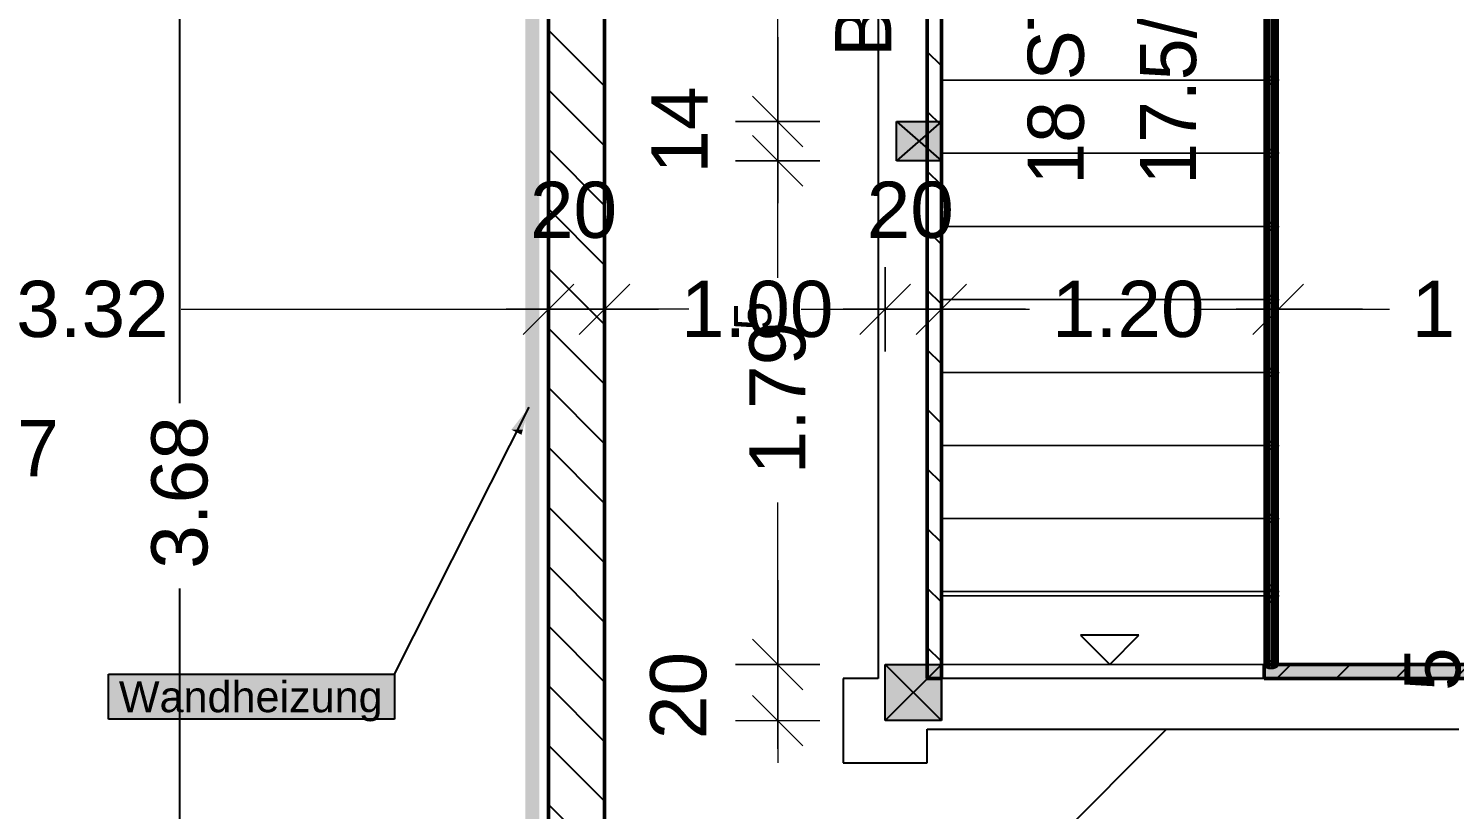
# Model space of a CAD drawing. Extents: x 0 to 756, y -25 to 420.
# Drawn here: x 155.6 to 256.8, y 135.8 to 191.5 of the extents above; entities that cross this region are included whole.
import ezdxf

# ---------------------------------------------------------------- set-up
doc = ezdxf.new("R2010")
doc.units = 0
doc.layers.get('0').update_dxf_attribs({"lineweight": 25})
doc.layers.get('DEFPOINTS').update_dxf_attribs({"lineweight": 25})
for name, color, linetype, lineweight, true_color in [('A_Geschossdecke', 7, 'Continuous', 25, 0x008080), ('H_Heizung', 1, 'Continuous', 25, 0xff0000), ('X_Geometrie', 3, 'Continuous', 25, 0x00ff00)]:
    doc.layers.add(name, color=color, linetype=linetype, lineweight=lineweight, true_color=true_color)
for name, color, linetype, lineweight in [('A_Innenwand', 7, 'Continuous', 25), ('PFOSTEN__ST_TZEN', 7, 'Continuous', 13), ('Standard', 7, 'Continuous', 25), ('TREPPE', 7, 'Continuous', 13), ('WAND_HOLZ_NICHT_TRAGEND', 7, 'Continuous', 13), ('WAND_HOLZ_TRAGEND', 7, 'Continuous', 13), ('X_Text', 7, 'Continuous', 25)]:
    doc.layers.add(name, color=color, linetype=linetype, lineweight=lineweight)
doc.styles.get("Standard").update_dxf_attribs({"font": 'arial.ttf'})

# ---------------------------------------------------------------- blocks, each defined once
blk = doc.blocks.new('Referenz-A0T78P30OY')
at = {"layer": 'DEFPOINTS', "color": 0, "linetype": 'Continuous', "lineweight": 18, "ltscale": 0.18}
for p, q in [((208.95, 184.84), (208.95, 184.84)), ((220.61, 184.84), (220.61, 184.84)), ((220.61, 184.84), (220.61, 184.84)), ((208.95, 182.04), (208.95, 182.04)), ((220.61, 182.04), (220.61, 182.04)), ((220.61, 182.04), (220.61, 182.04)), ((220.61, 182.04), (220.61, 182.04)), ((220.61, 182.04), (220.61, 182.04)), ((192.61, 171.47), (192.61, 171.47)), ((196.61, 171.47), (196.61, 171.47)), ((216.61, 171.47), (216.61, 171.47)), ((220.61, 171.47), (220.61, 171.47)), ((244.61, 171.47), (244.61, 171.47)), ((196.61, 146.18), (196.61, 146.18)), ((196.61, 146.18), (196.61, 146.18)), ((208.95, 146.18), (208.95, 146.18)), ((216.61, 146.18), (216.61, 146.18)), ((216.61, 146.18), (216.61, 146.18)), ((220.61, 146.18), (220.61, 146.18)), ((220.61, 146.18), (220.61, 146.18)), ((208.95, 142.18), (208.95, 142.18)), ((220.61, 142.18), (220.61, 142.18))]:
    blk.add_line(p, q, dxfattribs=at)
at = {"layer": 'Standard', "color": 0, "lineweight": -2}
for p, q in [((166.34, 188.68), (166.34, 197.68)), ((166.34, 164.79), (166.34, 194.68)), ((243.61, 192.98), (243.61, 187.78)), ((243.63, 193.06), (243.63, 187.86)), ((243.63, 192.9), (243.63, 187.7)), ((243.7, 193.13), (243.7, 187.93)), ((243.7, 192.83), (243.7, 187.63)), ((243.81, 193.19), (243.81, 187.99)), ((243.81, 192.77), (243.81, 187.57)), ((243.95, 193.23), (243.95, 188.03)), ((243.95, 192.73), (243.95, 187.53)), ((244.11, 193.24), (244.11, 188.04)), ((244.11, 192.72), (244.11, 187.52)), ((244.26, 193.23), (244.26, 188.03)), ((244.26, 192.73), (244.26, 187.53)), ((244.4, 193.19), (244.4, 187.99)), ((244.4, 192.77), (244.4, 187.57)), ((244.51, 193.13), (244.51, 187.93)), ((244.51, 192.83), (244.51, 187.63)), ((244.58, 193.06), (244.58, 187.86)), ((244.58, 192.9), (244.58, 187.7)), ((244.61, 187.78), (244.61, 192.98)), ((243.61, 187.78), (243.63, 187.86)), ((243.63, 187.86), (243.61, 187.78)), ((243.61, 187.78), (243.63, 187.7)), ((243.61, 187.78), (243.61, 182.58)), ((243.63, 187.7), (243.61, 187.78)), ((243.63, 187.86), (243.7, 187.93)), ((243.7, 187.93), (243.63, 187.86)), ((243.63, 187.86), (243.63, 182.66)), ((243.63, 187.7), (243.7, 187.63)), ((243.7, 187.63), (243.63, 187.7)), ((243.63, 187.7), (243.63, 182.5)), ((243.7, 187.93), (243.81, 187.99)), ((243.81, 187.99), (243.7, 187.93)), ((243.7, 187.93), (243.7, 182.73)), ((243.7, 187.63), (243.81, 187.57)), ((243.81, 187.57), (243.7, 187.63)), ((243.7, 187.63), (243.7, 182.43)), ((243.81, 187.99), (243.95, 188.03)), ((243.95, 188.03), (243.81, 187.99)), ((243.81, 187.99), (243.81, 182.79)), ((243.81, 187.57), (243.95, 187.53)), ((243.95, 187.53), (243.81, 187.57)), ((243.81, 187.57), (243.81, 182.37)), ((243.95, 188.03), (244.11, 188.04)), ((244.11, 188.04), (243.95, 188.03)), ((243.95, 188.03), (243.95, 182.83)), ((243.95, 187.53), (244.11, 187.52)), ((244.11, 187.52), (243.95, 187.53)), ((243.95, 187.53), (243.95, 182.33)), ((244.11, 188.04), (244.26, 188.03)), ((244.11, 188.04), (244.11, 182.84)), ((244.26, 188.03), (244.11, 188.04)), ((244.11, 187.52), (244.26, 187.53)), ((244.26, 187.53), (244.11, 187.52)), ((244.11, 187.52), (244.11, 182.32)), ((244.26, 188.03), (244.4, 187.99)), ((244.26, 188.03), (244.26, 182.83)), ((244.4, 187.99), (244.26, 188.03)), ((244.26, 187.53), (244.4, 187.57)), ((244.4, 187.57), (244.26, 187.53)), ((244.26, 187.53), (244.26, 182.33)), ((244.4, 187.99), (244.51, 187.93)), ((244.4, 187.99), (244.4, 182.79)), ((244.51, 187.93), (244.4, 187.99)), ((244.4, 187.57), (244.51, 187.63)), ((244.51, 187.63), (244.4, 187.57)), ((244.4, 187.57), (244.4, 182.37)), ((244.51, 187.93), (244.58, 187.86)), ((244.51, 187.93), (244.51, 182.73)), ((244.58, 187.86), (244.51, 187.93)), ((244.51, 187.63), (244.58, 187.7)), ((244.58, 187.7), (244.51, 187.63)), ((244.51, 187.63), (244.51, 182.43)), ((244.58, 187.86), (244.61, 187.78)), ((244.58, 187.86), (244.58, 182.66)), ((244.61, 187.78), (244.58, 187.86)), ((244.58, 187.7), (244.61, 187.78)), ((244.61, 187.78), (244.58, 187.7)), ((244.58, 187.7), (244.58, 182.5)), ((244.61, 182.58), (244.61, 187.78)), ((217.41, 184.84), (220.61, 184.84)), ((217.41, 182.04), (217.41, 184.84)), ((217.41, 184.84), (220.61, 182.04)), ((220.61, 184.84), (217.41, 182.04)), ((220.61, 184.84), (220.61, 182.04)), ((220.61, 182.04), (220.61, 184.84)), ((243.61, 182.58), (243.63, 182.66)), ((243.63, 182.66), (243.61, 182.58)), ((243.61, 182.58), (243.63, 182.5)), ((243.61, 182.58), (243.61, 177.38)), ((243.63, 182.5), (243.61, 182.58)), ((243.63, 182.66), (243.7, 182.73)), ((243.7, 182.73), (243.63, 182.66)), ((243.63, 182.66), (243.63, 177.46)), ((243.63, 182.5), (243.7, 182.43)), ((243.7, 182.43), (243.63, 182.5)), ((243.63, 182.5), (243.63, 177.3)), ((243.7, 182.73), (243.81, 182.79)), ((243.81, 182.79), (243.7, 182.73)), ((243.7, 182.73), (243.7, 177.53)), ((243.7, 182.43), (243.81, 182.37)), ((243.81, 182.37), (243.7, 182.43)), ((243.7, 182.43), (243.7, 177.23)), ((243.81, 182.79), (243.95, 182.83)), ((243.95, 182.83), (243.81, 182.79)), ((243.81, 182.79), (243.81, 177.59)), ((243.81, 182.37), (243.95, 182.33)), ((243.95, 182.33), (243.81, 182.37)), ((243.81, 182.37), (243.81, 177.17)), ((243.95, 182.83), (244.11, 182.84)), ((244.11, 182.84), (243.95, 182.83)), ((243.95, 182.83), (243.95, 177.63)), ((243.95, 182.33), (244.11, 182.32)), ((244.11, 182.32), (243.95, 182.33)), ((243.95, 182.33), (243.95, 177.13)), ((244.11, 182.84), (244.26, 182.83)), ((244.11, 182.84), (244.11, 177.64)), ((244.26, 182.83), (244.11, 182.84)), ((244.11, 182.32), (244.26, 182.33)), ((244.26, 182.33), (244.11, 182.32)), ((244.11, 182.32), (244.11, 177.12)), ((244.26, 182.83), (244.4, 182.79)), ((244.26, 182.83), (244.26, 177.63)), ((244.4, 182.79), (244.26, 182.83)), ((244.26, 182.33), (244.4, 182.37)), ((244.4, 182.37), (244.26, 182.33)), ((244.26, 182.33), (244.26, 177.13)), ((244.4, 182.79), (244.51, 182.73)), ((244.4, 182.79), (244.4, 177.59)), ((244.51, 182.73), (244.4, 182.79)), ((244.4, 182.37), (244.51, 182.43)), ((244.51, 182.43), (244.4, 182.37)), ((244.4, 182.37), (244.4, 177.17)), ((244.51, 182.73), (244.58, 182.66)), ((244.51, 182.73), (244.51, 177.53)), ((244.58, 182.66), (244.51, 182.73)), ((244.51, 182.43), (244.58, 182.5)), ((244.58, 182.5), (244.51, 182.43)), ((244.51, 182.43), (244.51, 177.23)), ((244.58, 182.66), (244.61, 182.58)), ((244.58, 182.66), (244.58, 177.46)), ((244.61, 182.58), (244.58, 182.66)), ((244.58, 182.5), (244.61, 182.58)), ((244.61, 182.58), (244.58, 182.5)), ((244.58, 182.5), (244.58, 177.3)), ((244.61, 177.38), (244.61, 182.58)), ((220.61, 182.04), (217.41, 182.04)), ((243.61, 177.38), (243.63, 177.46)), ((243.63, 177.46), (243.61, 177.38)), ((243.61, 177.38), (243.63, 177.3)), ((243.61, 177.38), (243.61, 172.18)), ((243.63, 177.3), (243.61, 177.38)), ((243.63, 177.46), (243.7, 177.53)), ((243.7, 177.53), (243.63, 177.46)), ((243.63, 177.46), (243.63, 172.26)), ((243.63, 177.3), (243.7, 177.23)), ((243.7, 177.23), (243.63, 177.3)), ((243.63, 177.3), (243.63, 172.1)), ((243.7, 177.53), (243.81, 177.59)), ((243.81, 177.59), (243.7, 177.53)), ((243.7, 177.53), (243.7, 172.33)), ((243.7, 177.23), (243.81, 177.17)), ((243.81, 177.17), (243.7, 177.23)), ((243.7, 177.23), (243.7, 172.03)), ((243.81, 177.59), (243.95, 177.63)), ((243.95, 177.63), (243.81, 177.59)), ((243.81, 177.59), (243.81, 172.39)), ((243.95, 177.63), (244.11, 177.64)), ((244.11, 177.64), (243.95, 177.63)), ((243.95, 177.63), (243.95, 172.43)), ((244.11, 177.64), (244.26, 177.63)), ((244.11, 177.64), (244.11, 172.44)), ((244.26, 177.63), (244.11, 177.64)), ((244.26, 177.63), (244.4, 177.59)), ((244.26, 177.63), (244.26, 172.43)), ((244.4, 177.59), (244.26, 177.63)), ((244.4, 177.59), (244.51, 177.53)), ((244.4, 177.59), (244.4, 172.39)), ((244.51, 177.53), (244.4, 177.59)), ((244.4, 177.17), (244.51, 177.23)), ((244.51, 177.23), (244.4, 177.17)), ((244.51, 177.53), (244.58, 177.46)), ((244.51, 177.53), (244.51, 172.33)), ((244.58, 177.46), (244.51, 177.53)), ((244.51, 177.23), (244.58, 177.3)), ((244.58, 177.3), (244.51, 177.23)), ((244.51, 177.23), (244.51, 172.03)), ((244.58, 177.46), (244.61, 177.38)), ((244.58, 177.46), (244.58, 172.26)), ((244.61, 177.38), (244.58, 177.46)), ((244.58, 177.3), (244.61, 177.38)), ((244.61, 177.38), (244.58, 177.3)), ((244.58, 177.3), (244.58, 172.1)), ((244.61, 172.18), (244.61, 177.38)), ((243.81, 177.17), (243.95, 177.13)), ((243.95, 177.13), (243.81, 177.17)), ((243.81, 177.17), (243.81, 171.97)), ((243.95, 177.13), (244.11, 177.12)), ((244.11, 177.12), (243.95, 177.13)), ((243.95, 177.13), (243.95, 171.93)), ((244.11, 177.12), (244.26, 177.13)), ((244.26, 177.13), (244.11, 177.12)), ((244.11, 177.12), (244.11, 171.92)), ((244.26, 177.13), (244.4, 177.17)), ((244.4, 177.17), (244.26, 177.13)), ((244.26, 177.13), (244.26, 171.93)), ((244.4, 177.17), (244.4, 171.97)), ((243.61, 172.18), (243.63, 172.26)), ((243.63, 172.26), (243.61, 172.18)), ((243.61, 172.18), (243.63, 172.1)), ((243.61, 172.18), (243.61, 166.98)), ((243.63, 172.1), (243.61, 172.18)), ((243.63, 172.26), (243.7, 172.33)), ((243.7, 172.33), (243.63, 172.26)), ((243.63, 172.26), (243.63, 167.06)), ((243.7, 172.33), (243.81, 172.39)), ((243.81, 172.39), (243.7, 172.33)), ((243.7, 172.33), (243.7, 167.13)), ((243.81, 172.39), (243.95, 172.43)), ((243.95, 172.43), (243.81, 172.39)), ((243.81, 172.39), (243.81, 167.19)), ((243.95, 172.43), (244.11, 172.44)), ((244.11, 172.44), (243.95, 172.43)), ((243.95, 172.43), (243.95, 167.23)), ((244.11, 172.44), (244.26, 172.43)), ((244.11, 172.44), (244.11, 167.24)), ((244.26, 172.43), (244.11, 172.44)), ((244.26, 172.43), (244.4, 172.39)), ((244.26, 172.43), (244.26, 167.23)), ((244.4, 172.39), (244.26, 172.43)), ((244.4, 172.39), (244.51, 172.33)), ((244.4, 172.39), (244.4, 167.19)), ((244.51, 172.33), (244.4, 172.39)), ((244.51, 172.33), (244.58, 172.26)), ((244.51, 172.33), (244.51, 167.13)), ((244.58, 172.26), (244.51, 172.33)), ((244.58, 172.26), (244.61, 172.18)), ((244.58, 172.26), (244.58, 167.06)), ((244.61, 172.18), (244.58, 172.26)), ((244.58, 172.1), (244.61, 172.18)), ((244.61, 172.18), (244.58, 172.1)), ((244.61, 166.98), (244.61, 172.18)), ((243.63, 172.1), (243.7, 172.03)), ((243.7, 172.03), (243.63, 172.1)), ((243.63, 172.1), (243.63, 166.9)), ((243.7, 172.03), (243.81, 171.97)), ((243.81, 171.97), (243.7, 172.03)), ((243.7, 172.03), (243.7, 166.83)), ((243.81, 171.97), (243.95, 171.93)), ((243.95, 171.93), (243.81, 171.97)), ((243.81, 171.97), (243.81, 166.77)), ((243.95, 171.93), (244.11, 171.92)), ((244.11, 171.92), (243.95, 171.93)), ((243.95, 171.93), (243.95, 166.73)), ((244.11, 171.92), (244.26, 171.93)), ((244.26, 171.93), (244.11, 171.92)), ((244.11, 171.92), (244.11, 166.72)), ((244.26, 171.93), (244.4, 171.97)), ((244.4, 171.97), (244.26, 171.93)), ((244.26, 171.93), (244.26, 166.73)), ((244.4, 171.97), (244.51, 172.03)), ((244.51, 172.03), (244.4, 171.97)), ((244.4, 171.97), (244.4, 166.77)), ((244.51, 172.03), (244.58, 172.1)), ((244.58, 172.1), (244.51, 172.03)), ((244.51, 172.03), (244.51, 166.83)), ((244.58, 172.1), (244.58, 166.9)), ((243.63, 167.06), (243.7, 167.13)), ((243.7, 167.13), (243.63, 167.06)), ((243.7, 167.13), (243.81, 167.19)), ((243.81, 167.19), (243.7, 167.13)), ((243.7, 167.13), (243.7, 161.93)), ((243.81, 167.19), (243.95, 167.23)), ((243.95, 167.23), (243.81, 167.19)), ((243.81, 167.19), (243.81, 161.99)), ((243.95, 167.23), (244.11, 167.24)), ((244.11, 167.24), (243.95, 167.23)), ((243.95, 167.23), (243.95, 162.03)), ((244.11, 167.24), (244.26, 167.23)), ((244.11, 167.24), (244.11, 162.04)), ((244.26, 167.23), (244.11, 167.24)), ((244.26, 167.23), (244.4, 167.19)), ((244.26, 167.23), (244.26, 162.03)), ((244.4, 167.19), (244.26, 167.23)), ((244.4, 167.19), (244.51, 167.13)), ((244.4, 167.19), (244.4, 161.99)), ((244.51, 167.13), (244.4, 167.19)), ((244.51, 167.13), (244.58, 167.06)), ((244.51, 167.13), (244.51, 161.93)), ((244.58, 167.06), (244.51, 167.13)), ((243.61, 166.98), (243.63, 167.06)), ((243.63, 167.06), (243.61, 166.98)), ((243.61, 166.98), (243.63, 166.9)), ((243.61, 166.98), (243.61, 161.78)), ((243.63, 166.9), (243.61, 166.98)), ((243.63, 167.06), (243.63, 161.86)), ((243.63, 166.9), (243.7, 166.83)), ((243.7, 166.83), (243.63, 166.9)), ((243.63, 166.9), (243.63, 161.7)), ((243.7, 166.83), (243.81, 166.77)), ((243.81, 166.77), (243.7, 166.83)), ((243.7, 166.83), (243.7, 161.63)), ((243.81, 166.77), (243.95, 166.73)), ((243.95, 166.73), (243.81, 166.77)), ((243.81, 166.77), (243.81, 161.57)), ((243.95, 166.73), (244.11, 166.72)), ((244.11, 166.72), (243.95, 166.73)), ((243.95, 166.73), (243.95, 161.53)), ((244.11, 166.72), (244.26, 166.73)), ((244.26, 166.73), (244.11, 166.72)), ((244.11, 166.72), (244.11, 161.52)), ((244.26, 166.73), (244.4, 166.77)), ((244.4, 166.77), (244.26, 166.73)), ((244.26, 166.73), (244.26, 161.53)), ((244.4, 166.77), (244.51, 166.83)), ((244.51, 166.83), (244.4, 166.77)), ((244.4, 166.77), (244.4, 161.57)), ((244.51, 166.83), (244.58, 166.9)), ((244.58, 166.9), (244.51, 166.83)), ((244.51, 166.83), (244.51, 161.63)), ((244.58, 167.06), (244.61, 166.98)), ((244.58, 167.06), (244.58, 161.86)), ((244.61, 166.98), (244.58, 167.06)), ((244.58, 166.9), (244.61, 166.98)), ((244.61, 166.98), (244.58, 166.9)), ((244.58, 166.9), (244.58, 161.7)), ((244.61, 161.78), (244.61, 166.98)), ((243.95, 162.03), (244.11, 162.04)), ((244.11, 162.04), (243.95, 162.03)), ((244.11, 162.04), (244.26, 162.03)), ((244.11, 162.04), (244.11, 156.84)), ((244.26, 162.03), (244.11, 162.04)), ((243.61, 161.78), (243.63, 161.86)), ((243.63, 161.86), (243.61, 161.78)), ((243.61, 161.78), (243.63, 161.7)), ((243.61, 161.78), (243.61, 156.58)), ((243.63, 161.7), (243.61, 161.78)), ((243.63, 161.86), (243.7, 161.93)), ((243.7, 161.93), (243.63, 161.86)), ((243.63, 161.86), (243.63, 156.66)), ((243.63, 161.7), (243.7, 161.63)), ((243.7, 161.63), (243.63, 161.7)), ((243.63, 161.7), (243.63, 156.5)), ((243.7, 161.93), (243.81, 161.99)), ((243.81, 161.99), (243.7, 161.93)), ((243.7, 161.93), (243.7, 156.73)), ((243.7, 161.63), (243.81, 161.57)), ((243.81, 161.57), (243.7, 161.63)), ((243.7, 161.63), (243.7, 156.43)), ((243.81, 161.99), (243.95, 162.03)), ((243.95, 162.03), (243.81, 161.99)), ((243.81, 161.99), (243.81, 156.79)), ((243.81, 161.57), (243.95, 161.53)), ((243.95, 161.53), (243.81, 161.57)), ((243.81, 161.57), (243.81, 156.37)), ((243.95, 162.03), (243.95, 156.83)), ((243.95, 161.53), (244.11, 161.52)), ((244.11, 161.52), (243.95, 161.53)), ((243.95, 161.53), (243.95, 156.33)), ((244.11, 161.52), (244.26, 161.53)), ((244.26, 161.53), (244.11, 161.52)), ((244.11, 161.52), (244.11, 156.32)), ((244.26, 162.03), (244.4, 161.99)), ((244.26, 162.03), (244.26, 156.83)), ((244.4, 161.99), (244.26, 162.03)), ((244.26, 161.53), (244.4, 161.57)), ((244.4, 161.57), (244.26, 161.53)), ((244.26, 161.53), (244.26, 156.33)), ((244.4, 161.99), (244.51, 161.93)), ((244.4, 161.99), (244.4, 156.79)), ((244.51, 161.93), (244.4, 161.99)), ((244.4, 161.57), (244.51, 161.63)), ((244.51, 161.63), (244.4, 161.57)), ((244.4, 161.57), (244.4, 156.37)), ((244.51, 161.93), (244.58, 161.86)), ((244.51, 161.93), (244.51, 156.73)), ((244.58, 161.86), (244.51, 161.93)), ((244.51, 161.63), (244.58, 161.7)), ((244.58, 161.7), (244.51, 161.63)), ((244.51, 161.63), (244.51, 156.43)), ((244.58, 161.86), (244.61, 161.78)), ((244.58, 161.86), (244.58, 156.66)), ((244.61, 161.78), (244.58, 161.86)), ((244.58, 161.7), (244.61, 161.78)), ((244.61, 161.78), (244.58, 161.7)), ((244.58, 161.7), (244.58, 156.5)), ((244.61, 156.58), (244.61, 161.78)), ((243.61, 156.58), (243.63, 156.66)), ((243.63, 156.66), (243.61, 156.58)), ((243.61, 156.58), (243.63, 156.5)), ((243.61, 156.58), (243.61, 151.38)), ((243.63, 156.5), (243.61, 156.58)), ((243.63, 156.66), (243.7, 156.73)), ((243.7, 156.73), (243.63, 156.66)), ((243.63, 156.66), (243.63, 151.52)), ((243.63, 156.5), (243.7, 156.43)), ((243.7, 156.43), (243.63, 156.5)), ((243.63, 156.5), (243.63, 151.24)), ((243.7, 156.73), (243.81, 156.79)), ((243.81, 156.79), (243.7, 156.73)), ((243.7, 156.73), (243.7, 151.64)), ((243.7, 156.43), (243.81, 156.37)), ((243.81, 156.37), (243.7, 156.43)), ((243.7, 156.43), (243.7, 151.12)), ((243.81, 156.79), (243.95, 156.83)), ((243.95, 156.83), (243.81, 156.79)), ((243.81, 156.79), (243.81, 151.74)), ((243.81, 156.37), (243.95, 156.33)), ((243.95, 156.33), (243.81, 156.37)), ((243.81, 156.37), (243.81, 151.02)), ((243.95, 156.83), (244.11, 156.84)), ((244.11, 156.84), (243.95, 156.83)), ((243.95, 156.83), (243.95, 151.8)), ((243.95, 156.33), (244.11, 156.32)), ((244.11, 156.32), (243.95, 156.33)), ((243.95, 156.33), (243.95, 150.96)), ((244.11, 156.84), (244.26, 156.83)), ((244.11, 156.84), (244.11, 151.82)), ((244.26, 156.83), (244.11, 156.84)), ((244.11, 156.32), (244.26, 156.33)), ((244.26, 156.33), (244.11, 156.32)), ((244.11, 156.32), (244.11, 150.93)), ((244.26, 156.83), (244.4, 156.79)), ((244.26, 156.83), (244.26, 151.8)), ((244.4, 156.79), (244.26, 156.83)), ((244.26, 156.33), (244.4, 156.37)), ((244.4, 156.37), (244.26, 156.33)), ((244.26, 156.33), (244.26, 150.96)), ((244.4, 156.79), (244.51, 156.73)), ((244.4, 156.79), (244.4, 151.74)), ((244.51, 156.73), (244.4, 156.79)), ((244.4, 156.37), (244.51, 156.43)), ((244.51, 156.43), (244.4, 156.37)), ((244.4, 156.37), (244.4, 151.02)), ((244.51, 156.73), (244.58, 156.66)), ((244.51, 156.73), (244.51, 151.64)), ((244.58, 156.66), (244.51, 156.73)), ((244.51, 156.43), (244.58, 156.5)), ((244.58, 156.5), (244.51, 156.43)), ((244.51, 156.43), (244.51, 151.12)), ((244.58, 156.66), (244.61, 156.58)), ((244.58, 156.66), (244.58, 151.52)), ((244.61, 156.58), (244.58, 156.66)), ((244.58, 156.5), (244.61, 156.58)), ((244.61, 156.58), (244.58, 156.5)), ((244.58, 156.5), (244.58, 151.24)), ((244.61, 151.38), (244.61, 156.58)), ((166.34, 121.08), (166.34, 151.59)), ((243.61, 151.38), (243.63, 151.52)), ((243.63, 151.52), (243.61, 151.38)), ((243.61, 151.38), (243.63, 151.24)), ((243.61, 151.38), (243.61, 151.07)), ((243.63, 151.24), (243.61, 151.38)), ((243.61, 151.07), (243.63, 151.21)), ((243.63, 151.21), (243.61, 151.07)), ((243.61, 151.07), (243.63, 150.93)), ((243.61, 151.07), (243.61, 146.18)), ((243.63, 150.93), (243.61, 151.07)), ((243.63, 151.52), (243.7, 151.64)), ((243.7, 151.64), (243.63, 151.52)), ((243.63, 151.52), (243.63, 151.21)), ((243.63, 151.21), (243.7, 151.33)), ((243.7, 151.33), (243.63, 151.21)), ((243.63, 151.24), (243.7, 151.12)), ((243.7, 151.12), (243.63, 151.24)), ((243.63, 151.24), (243.63, 150.93)), ((243.63, 151.21), (243.63, 146.26)), ((243.63, 150.93), (243.7, 150.81)), ((243.7, 150.81), (243.63, 150.93)), ((243.63, 150.93), (243.63, 146.09)), ((243.7, 151.64), (243.81, 151.74)), ((243.81, 151.74), (243.7, 151.64)), ((243.7, 151.64), (243.7, 151.33)), ((243.7, 151.33), (243.81, 151.43)), ((243.81, 151.43), (243.7, 151.33)), ((243.7, 151.33), (243.7, 146.34)), ((243.7, 151.12), (243.81, 151.02)), ((243.81, 151.02), (243.7, 151.12)), ((243.7, 151.12), (243.7, 150.81)), ((243.81, 151.74), (243.95, 151.8)), ((243.95, 151.8), (243.81, 151.74)), ((243.81, 151.74), (243.81, 151.43)), ((243.81, 151.43), (243.95, 151.5)), ((243.95, 151.5), (243.81, 151.43)), ((243.81, 151.43), (243.81, 146.4)), ((243.81, 151.02), (243.95, 150.96)), ((243.95, 150.96), (243.81, 151.02)), ((243.81, 151.02), (243.81, 150.71)), ((243.95, 151.8), (244.11, 151.82)), ((244.11, 151.82), (243.95, 151.8)), ((243.95, 151.8), (243.95, 151.5)), ((243.95, 151.5), (244.11, 151.52)), ((244.11, 151.52), (243.95, 151.5)), ((243.95, 151.5), (243.95, 146.44)), ((243.95, 150.96), (244.11, 150.93)), ((244.11, 150.93), (243.95, 150.96)), ((243.95, 150.96), (243.95, 150.65)), ((244.11, 151.82), (244.26, 151.8)), ((244.11, 151.82), (244.11, 151.52)), ((244.26, 151.8), (244.11, 151.82)), ((244.11, 151.52), (244.26, 151.5)), ((244.11, 151.52), (244.11, 146.45)), ((244.26, 151.5), (244.11, 151.52)), ((244.11, 150.93), (244.26, 150.96)), ((244.26, 150.96), (244.11, 150.93)), ((244.11, 150.93), (244.11, 150.63)), ((244.26, 151.8), (244.4, 151.74)), ((244.26, 151.8), (244.26, 151.5)), ((244.4, 151.74), (244.26, 151.8)), ((244.26, 151.5), (244.4, 151.43)), ((244.26, 151.5), (244.26, 146.44)), ((244.4, 151.43), (244.26, 151.5)), ((244.26, 150.96), (244.4, 151.02)), ((244.4, 151.02), (244.26, 150.96)), ((244.26, 150.96), (244.26, 150.65)), ((244.4, 151.74), (244.51, 151.64)), ((244.4, 151.74), (244.4, 151.43)), ((244.51, 151.64), (244.4, 151.74)), ((244.4, 151.43), (244.51, 151.33)), ((244.4, 151.43), (244.4, 146.4)), ((244.51, 151.33), (244.4, 151.43)), ((244.4, 151.02), (244.51, 151.12)), ((244.51, 151.12), (244.4, 151.02)), ((244.4, 151.02), (244.4, 150.71)), ((244.51, 151.64), (244.58, 151.52)), ((244.51, 151.64), (244.51, 151.33)), ((244.58, 151.52), (244.51, 151.64)), ((244.51, 151.33), (244.58, 151.21)), ((244.51, 151.33), (244.51, 146.34)), ((244.58, 151.21), (244.51, 151.33)), ((244.51, 151.12), (244.58, 151.24)), ((244.58, 151.24), (244.51, 151.12)), ((244.51, 151.12), (244.51, 150.81)), ((244.51, 150.81), (244.58, 150.93)), ((244.58, 150.93), (244.51, 150.81)), ((244.58, 151.52), (244.61, 151.38)), ((244.58, 151.52), (244.58, 151.21)), ((244.61, 151.38), (244.58, 151.52)), ((244.58, 151.24), (244.61, 151.38)), ((244.61, 151.38), (244.58, 151.24)), ((244.58, 151.24), (244.58, 150.93)), ((244.58, 151.21), (244.61, 151.07)), ((244.58, 151.21), (244.58, 146.26)), ((244.61, 151.07), (244.58, 151.21)), ((244.58, 150.93), (244.61, 151.07)), ((244.61, 151.07), (244.58, 150.93)), ((244.58, 150.93), (244.58, 146.09)), ((244.61, 151.07), (244.61, 151.38)), ((244.61, 146.18), (244.61, 151.07)), ((243.7, 150.81), (243.81, 150.71)), ((243.81, 150.71), (243.7, 150.81)), ((243.7, 150.81), (243.7, 146.02)), ((243.81, 150.71), (243.95, 150.65)), ((243.95, 150.65), (243.81, 150.71)), ((243.81, 150.71), (243.81, 145.96)), ((243.95, 150.65), (244.11, 150.63)), ((244.11, 150.63), (243.95, 150.65)), ((243.95, 150.65), (243.95, 145.92)), ((244.11, 150.63), (244.26, 150.65)), ((244.26, 150.65), (244.11, 150.63)), ((244.11, 150.63), (244.11, 145.91)), ((244.26, 150.65), (244.4, 150.71)), ((244.4, 150.71), (244.26, 150.65)), ((244.26, 150.65), (244.26, 145.92)), ((244.4, 150.71), (244.51, 150.81)), ((244.51, 150.81), (244.4, 150.71)), ((244.4, 150.71), (244.4, 145.96)), ((244.51, 150.81), (244.51, 146.02)), ((216.61, 146.18), (220.61, 146.18)), ((216.61, 142.18), (216.61, 146.18)), ((216.61, 146.18), (220.61, 142.18)), ((220.61, 146.18), (216.61, 142.18)), ((220.61, 146.18), (220.61, 142.18)), ((220.61, 142.18), (220.61, 146.18)), ((243.61, 146.18), (243.63, 146.26)), ((243.61, 146.18), (243.63, 146.09)), ((243.63, 146.26), (243.7, 146.34)), ((243.63, 146.09), (243.7, 146.02)), ((243.7, 146.34), (243.81, 146.4)), ((243.7, 146.02), (243.81, 145.96)), ((243.81, 146.4), (243.95, 146.44)), ((243.81, 145.96), (243.95, 145.92)), ((243.95, 146.44), (244.11, 146.45)), ((243.95, 145.92), (244.11, 145.91)), ((244.11, 146.45), (244.26, 146.44)), ((244.11, 145.91), (244.26, 145.92)), ((244.26, 146.44), (244.4, 146.4)), ((244.26, 145.92), (244.4, 145.96)), ((244.4, 146.4), (244.51, 146.34)), ((244.4, 145.96), (244.51, 146.02)), ((244.51, 146.34), (244.58, 146.26)), ((244.51, 146.02), (244.58, 146.09)), ((244.58, 146.26), (244.61, 146.18)), ((244.58, 146.09), (244.61, 146.18)), ((220.61, 142.18), (216.61, 142.18))]:
    blk.add_line(p, q, dxfattribs=at)
at = {"layer": 'Standard', "color": 0, "lineweight": 18}
for p, q in [((208.95, 184.84), (208.95, 195.96)), ((208.95, 190.84), (208.95, 181.84)), ((208.95, 188.04), (208.95, 179.04)), ((208.95, 178.84), (208.95, 187.84)), ((210.75, 183.04), (207.15, 186.64)), ((207.15, 186.64), (210.75, 183.04)), ((211.95, 184.84), (205.95, 184.84)), ((205.95, 184.84), (211.95, 184.84)), ((208.95, 176.04), (208.95, 185.04)), ((208.95, 182.04), (208.95, 184.84)), ((210.75, 180.24), (207.15, 183.84)), ((207.15, 183.84), (210.75, 180.24)), ((211.95, 182.04), (205.95, 182.04)), ((205.95, 182.04), (211.95, 182.04)), ((208.95, 173.71), (208.95, 182.04)), ((192.61, 168.47), (192.61, 174.47)), ((192.61, 174.47), (192.61, 168.47)), ((196.61, 168.47), (196.61, 174.47)), ((196.61, 174.47), (196.61, 168.47)), ((216.61, 168.47), (216.61, 174.47)), ((216.61, 174.47), (216.61, 168.47)), ((220.61, 168.47), (220.61, 174.47)), ((220.61, 174.47), (220.61, 168.47)), ((244.61, 168.47), (244.61, 174.47)), ((244.61, 174.47), (244.61, 168.47)), ((190.81, 169.67), (194.41, 173.27)), ((194.41, 173.27), (190.81, 169.67)), ((194.81, 169.67), (198.41, 173.27)), ((198.41, 173.27), (194.81, 169.67)), ((214.81, 169.67), (218.41, 173.27)), ((218.41, 173.27), (214.81, 169.67)), ((218.81, 169.67), (222.41, 173.27)), ((222.41, 173.27), (218.81, 169.67)), ((242.81, 169.67), (246.41, 173.27)), ((246.41, 173.27), (242.81, 169.67)), ((166.45, 171.47), (192.61, 171.47)), ((186.61, 171.47), (195.61, 171.47)), ((198.61, 171.47), (189.61, 171.47)), ((190.61, 171.47), (199.61, 171.47)), ((192.61, 171.47), (196.61, 171.47)), ((202.61, 171.47), (193.61, 171.47)), ((196.61, 171.47), (200.45, 171.47)), ((210.61, 171.47), (219.61, 171.47)), ((222.61, 171.47), (213.61, 171.47)), ((213.65, 171.47), (216.61, 171.47)), ((214.61, 171.47), (223.61, 171.47)), ((216.61, 171.47), (220.61, 171.47)), ((226.61, 171.47), (217.61, 171.47)), ((220.61, 171.47), (226.89, 171.47)), ((238.61, 171.47), (247.61, 171.47)), ((240.09, 171.47), (244.61, 171.47)), ((250.61, 171.47), (241.61, 171.47)), ((244.61, 171.47), (252.54, 171.47)), ((208.95, 146.18), (208.95, 157.71)), ((208.95, 152.18), (208.95, 143.18)), ((208.95, 140.18), (208.95, 149.18)), ((210.75, 144.38), (207.15, 147.98)), ((207.15, 147.98), (210.75, 144.38)), ((208.95, 148.18), (208.95, 139.18)), ((211.95, 146.18), (205.95, 146.18)), ((205.95, 146.18), (211.95, 146.18)), ((208.95, 142.18), (208.95, 146.18)), ((207.15, 143.98), (210.75, 140.38)), ((205.95, 142.18), (211.95, 142.18))]:
    blk.add_line(p, q, dxfattribs=at)
at = {"layer": 'Standard', "color": 0, "lineweight": -2}
for points in [[(217.41, 182.04), (220.61, 182.04), (217.41, 184.84)], [(220.61, 182.04), (220.61, 184.84), (217.41, 184.84)], [(216.61, 142.18), (220.61, 142.18), (216.61, 146.18)], [(220.61, 142.18), (220.61, 146.18), (216.61, 146.18)]]:
    blk.add_solid(points, dxfattribs=at)
at = {"layer": 'TREPPE', "color": 0}
for p, q in [((220.61, 192.98), (220.61, 187.78)), ((220.61, 187.78), (220.61, 192.98)), ((244.61, 187.78), (244.61, 192.98)), ((244.61, 192.98), (244.61, 187.78)), ((244.61, 187.78), (220.61, 187.78)), ((220.61, 187.78), (220.61, 182.58)), ((220.61, 182.58), (220.61, 187.78)), ((220.61, 187.78), (244.61, 187.78)), ((220.61, 187.78), (220.61, 187.78)), ((220.61, 187.78), (244.61, 187.78)), ((244.61, 187.78), (220.61, 187.78)), ((220.61, 187.78), (220.61, 187.78)), ((244.61, 182.58), (244.61, 187.78)), ((244.61, 187.78), (244.61, 182.58)), ((244.61, 187.78), (244.61, 187.78)), ((244.61, 187.78), (244.61, 187.78)), ((244.61, 182.58), (220.61, 182.58)), ((220.61, 182.58), (220.61, 177.38)), ((220.61, 177.38), (220.61, 182.58)), ((220.61, 182.58), (244.61, 182.58)), ((220.61, 182.58), (220.61, 182.58)), ((220.61, 182.58), (244.61, 182.58)), ((244.61, 182.58), (220.61, 182.58)), ((220.61, 182.58), (220.61, 182.58)), ((244.61, 177.38), (244.61, 182.58)), ((244.61, 182.58), (244.61, 177.38)), ((244.61, 182.58), (244.61, 182.58)), ((244.61, 182.58), (244.61, 182.58)), ((244.61, 177.38), (220.61, 177.38)), ((220.61, 177.38), (220.61, 172.18)), ((220.61, 172.18), (220.61, 177.38)), ((220.61, 177.38), (244.61, 177.38)), ((220.61, 177.38), (220.61, 177.38)), ((220.61, 177.38), (244.61, 177.38)), ((244.61, 177.38), (220.61, 177.38)), ((220.61, 177.38), (220.61, 177.38)), ((244.61, 172.18), (244.61, 177.38)), ((244.61, 177.38), (244.61, 172.18)), ((244.61, 177.38), (244.61, 177.38)), ((244.61, 177.38), (244.61, 177.38)), ((244.61, 172.18), (220.61, 172.18)), ((220.61, 172.18), (220.61, 166.98)), ((220.61, 166.98), (220.61, 172.18)), ((220.61, 172.18), (244.61, 172.18)), ((220.61, 172.18), (220.61, 172.18)), ((220.61, 172.18), (244.61, 172.18)), ((244.61, 172.18), (220.61, 172.18)), ((220.61, 172.18), (220.61, 172.18)), ((244.61, 166.98), (244.61, 172.18)), ((244.61, 172.18), (244.61, 166.98)), ((244.61, 172.18), (244.61, 172.18)), ((244.61, 172.18), (244.61, 172.18)), ((244.61, 166.98), (220.61, 166.98)), ((220.61, 166.98), (220.61, 161.78)), ((220.61, 161.78), (220.61, 166.98)), ((220.61, 166.98), (244.61, 166.98)), ((220.61, 166.98), (220.61, 166.98)), ((220.61, 166.98), (244.61, 166.98)), ((244.61, 166.98), (220.61, 166.98)), ((220.61, 166.98), (220.61, 166.98)), ((244.61, 161.78), (244.61, 166.98)), ((244.61, 166.98), (244.61, 161.78)), ((244.61, 166.98), (244.61, 166.98)), ((244.61, 166.98), (244.61, 166.98)), ((244.61, 161.78), (220.61, 161.78)), ((220.61, 161.78), (220.61, 156.58)), ((220.61, 156.58), (220.61, 161.78)), ((220.61, 161.78), (244.61, 161.78)), ((220.61, 161.78), (220.61, 161.78)), ((220.61, 161.78), (244.61, 161.78)), ((244.61, 161.78), (220.61, 161.78)), ((220.61, 161.78), (220.61, 161.78)), ((244.61, 156.58), (244.61, 161.78)), ((244.61, 161.78), (244.61, 156.58)), ((244.61, 161.78), (244.61, 161.78)), ((244.61, 161.78), (244.61, 161.78)), ((244.61, 156.58), (220.61, 156.58)), ((220.61, 156.58), (220.61, 151.38)), ((220.61, 151.38), (220.61, 156.58)), ((220.61, 156.58), (244.61, 156.58)), ((220.61, 156.58), (220.61, 156.58)), ((220.61, 156.58), (244.61, 156.58)), ((244.61, 156.58), (220.61, 156.58)), ((220.61, 156.58), (220.61, 156.58)), ((244.61, 151.38), (244.61, 156.58)), ((244.61, 156.58), (244.61, 151.38)), ((244.61, 156.58), (244.61, 156.58)), ((244.61, 156.58), (244.61, 156.58)), ((244.61, 151.38), (220.61, 151.38)), ((220.61, 151.38), (220.61, 151.07)), ((220.61, 151.07), (220.61, 151.38)), ((220.61, 151.38), (244.61, 151.38)), ((220.61, 151.38), (220.61, 151.38)), ((220.61, 151.38), (244.61, 151.38)), ((244.61, 151.38), (220.61, 151.38)), ((220.61, 151.38), (220.61, 151.38)), ((244.61, 151.07), (220.61, 151.07)), ((220.61, 151.07), (220.61, 146.18)), ((220.61, 146.18), (220.61, 151.07)), ((220.61, 151.07), (244.61, 151.07)), ((220.61, 151.07), (220.61, 151.07)), ((220.61, 151.07), (244.61, 151.07)), ((244.61, 151.07), (220.61, 151.07)), ((220.61, 151.07), (220.61, 151.07)), ((244.61, 151.07), (244.61, 151.38)), ((244.61, 151.38), (244.61, 151.07)), ((244.61, 151.38), (244.61, 151.38)), ((244.61, 151.38), (244.61, 151.38)), ((244.61, 146.18), (244.61, 151.07)), ((244.61, 151.07), (244.61, 146.18)), ((244.61, 151.07), (244.61, 151.07)), ((244.61, 151.07), (244.61, 151.07)), ((220.61, 146.18), (244.61, 146.18)), ((244.61, 146.18), (220.61, 146.18)), ((220.61, 146.18), (220.61, 146.18)), ((244.61, 146.18), (244.61, 146.18))]:
    blk.add_line(p, q, dxfattribs=at)
at = {"layer": 'TREPPE', "color": 0, "lineweight": -2}
for p, q in [((234.69, 148.26), (230.53, 148.26)), ((230.53, 148.26), (232.61, 146.18)), ((232.61, 146.18), (234.69, 148.26))]:
    blk.add_line(p, q, dxfattribs=at)
at = {"layer": 'WAND_HOLZ_NICHT_TRAGEND', "color": 0, "lineweight": 50}
for p, q in [((192.61, 259.58), (192.61, 121.08)), ((196.61, 121.08), (196.61, 259.58)), ((192.61, 121.08), (192.61, 194.68)), ((196.61, 194.68), (196.61, 121.08))]:
    blk.add_line(p, q, dxfattribs=at)
at = {"layer": 'WAND_HOLZ_TRAGEND', "color": 0, "lineweight": 50}
for p, q in [((219.61, 259.58), (219.61, 145.18)), ((219.61, 145.18), (219.61, 259.58)), ((220.61, 145.18), (220.61, 259.58)), ((220.61, 259.58), (220.61, 145.18)), ((243.61, 146.18), (243.61, 145.18)), ((297.61, 146.18), (243.61, 146.18)), ((243.61, 146.18), (297.61, 146.18)), ((243.61, 145.18), (243.61, 146.18)), ((243.61, 146.18), (243.61, 146.18)), ((219.61, 145.18), (220.61, 145.18)), ((220.61, 145.18), (219.61, 145.18)), ((219.61, 145.18), (219.61, 145.18)), ((220.61, 145.18), (220.61, 145.18)), ((243.61, 145.18), (297.61, 145.18)), ((297.61, 145.18), (243.61, 145.18)), ((243.61, 145.18), (243.61, 145.18))]:
    blk.add_line(p, q, dxfattribs=at)
at = {"layer": 'WAND_HOLZ_TRAGEND', "color": 0, "lineweight": 18}
for points in [[(297.61, 145.18), (243.61, 145.18), (243.61, 146.18)], [(297.61, 145.18), (297.61, 146.18), (243.61, 146.18)], [(297.61, 146.18), (243.61, 146.18), (243.61, 146.18)], [(297.61, 145.18), (297.61, 145.18), (243.61, 145.18)]]:
    blk.add_solid(points, dxfattribs=at)
at = {"layer": 'PFOSTEN__ST_TZEN', "color": 0, "lineweight": 35, "insert": (213.04, 189.44), "char_height": 4, "attachment_point": 1, "rotation": 90}
blk.add_mtext('{\\fPosterama Text Light;BRH}', dxfattribs=at)
at = {"layer": 'Standard', "color": 0, "lineweight": 18, "attachment_point": 1, "rotation": 90}
for s, insert, char_height in [('{\\fArial;14}', (199.95, 181.13), 4), ('{\\fArial;5}', (205.84, 169.97), 2.64), ('{\\fArial;1.79}', (206.92, 159.71), 4), ('{\\fArial;20}', (199.86, 140.86), 4)]:
    blk.add_mtext(s, dxfattribs=dict(at, insert=insert, char_height=char_height))
at = {"layer": 'Standard', "color": 0, "lineweight": 18, "char_height": 4, "attachment_point": 1}
for s, insert in [('{\\fArial;20}', (191.29, 180.56)), ('{\\fArial;20}', (215.29, 180.56)), ('{\\fArial;3.32}', (154.68, 173.5)), ('{\\fArial;1.00}', (202.05, 173.5)), ('{\\fArial;1.20}', (228.49, 173.5)), ('{\\fArial;1.35}', (254.12, 173.5))]:
    blk.add_mtext(s, dxfattribs=dict(at, insert=insert))
at = {"layer": 'Standard', "color": 0, "lineweight": -2, "char_height": 4, "attachment_point": 1, "rotation": 90}
for s, insert in [('{\\fArial;3.68}', (164.31, 152.99)), ('{\\fArial;5}', (253.59, 144.29))]:
    blk.add_mtext(s, dxfattribs=dict(at, insert=insert))
at = {"layer": 'WAND_HOLZ_TRAGEND', "color": 0, "lineweight": -2, "char_height": 4, "attachment_point": 1, "rotation": 90}
for s, insert in [('{\\fPosterama Text Light;17.5/26.0}', (234.76, 180.35)), ('{\\fPosterama Text Light;STG}', (226.76, 187.77)), ('{\\fPosterama Text Light;18}', (226.76, 180.35))]:
    blk.add_mtext(s, dxfattribs=dict(at, insert=insert))
at = {"layer": 'WAND_HOLZ_TRAGEND', "color": 0, "lineweight": -2, "insert": (154.74, 163.58), "char_height": 4, "attachment_point": 1}
blk.add_mtext('{\\fPosterama Text Light;7}', dxfattribs=at)
blk = doc.blocks.new('Geschossdecke-A0T78P4UOY', base_point=(119.61, 24.52))
at = {"color": 0, "linetype": 'ByBlock', "lineweight": -2, "ltscale": 0.25}
for p, q in [((216.11, 264.58), (216.11, 145.18)), ((216.11, 145.18), (213.61, 145.18)), ((213.61, 145.18), (213.61, 139.18)), ((219.61, 139.18), (219.61, 141.58)), ((219.61, 141.58), (297.61, 141.58)), ((213.61, 139.18), (219.61, 139.18))]:
    blk.add_line(p, q, dxfattribs=at)
at = {"color": 0, "lineweight": -2}
blk.add_line((119.61, 24.52), (236.66, 141.58), dxfattribs=at)
blk = doc.blocks.new('Wand-A0T78P4WOY', base_point=(192.61, 121.08))
at = {"color": 0, "linetype": 'ByBlock', "lineweight": -2, "ltscale": 0.25}
for p, q in [((192.61, 121.08), (192.61, 194.68)), ((196.61, 121.08), (196.61, 194.68))]:
    blk.add_line(p, q, dxfattribs=at)
at = {"color": 0, "lineweight": -2}
for p, q in [((196.61, 187.35), (192.61, 191.35)), ((196.61, 183.11), (192.61, 187.11)), ((196.61, 178.87), (192.61, 182.87)), ((196.61, 174.62), (192.61, 178.62)), ((196.61, 170.38), (192.61, 174.38)), ((196.61, 166.14), (192.61, 170.14)), ((196.61, 161.9), (192.61, 165.9)), ((196.61, 157.65), (192.61, 161.65)), ((196.61, 153.41), (192.61, 157.41)), ((196.61, 149.17), (192.61, 153.17)), ((196.61, 144.92), (192.61, 148.92)), ((196.61, 140.68), (192.61, 144.68)), ((196.61, 136.44), (192.61, 140.44)), ((196.61, 132.2), (192.61, 136.2))]:
    blk.add_line(p, q, dxfattribs=at)
blk = doc.blocks.new('Wand-A0T78P52OY', base_point=(243.61, 145.18))
at = {"color": 0, "linetype": 'ByBlock', "lineweight": -2, "ltscale": 0.25}
for p, q in [((243.61, 146.18), (243.61, 145.18)), ((296.61, 146.18), (243.61, 146.18)), ((297.61, 145.18), (243.61, 145.18))]:
    blk.add_line(p, q, dxfattribs=at)
at = {"color": 0, "lineweight": -2}
for p, q in [((245.51, 146.18), (244.51, 145.18)), ((249.75, 146.18), (248.75, 145.18)), ((253.99, 146.18), (252.99, 145.18)), ((258.23, 146.18), (257.23, 145.18)), ((262.48, 146.18), (261.48, 145.18)), ((266.72, 146.18), (265.72, 145.18)), ((270.96, 146.18), (269.96, 145.18)), ((275.21, 146.18), (274.21, 145.18)), ((279.45, 146.18), (278.45, 145.18)), ((283.69, 146.18), (282.69, 145.18)), ((287.93, 146.18), (286.93, 145.18)), ((292.18, 146.18), (291.18, 145.18)), ((296.42, 146.18), (295.42, 145.18))]:
    blk.add_line(p, q, dxfattribs=at)
blk = doc.blocks.new('Wand-A0T78P54OY', base_point=(219.61, 145.18))
at = {"color": 0, "linetype": 'ByBlock', "lineweight": -2, "ltscale": 0.25}
for p, q in [((219.61, 145.18), (219.61, 259.58)), ((220.61, 145.18), (220.61, 259.58)), ((220.61, 145.18), (219.61, 145.18))]:
    blk.add_line(p, q, dxfattribs=at)
at = {"color": 0, "lineweight": -2}
for p, q in [((220.61, 256.69), (219.61, 257.69)), ((220.61, 252.45), (219.61, 253.45)), ((220.61, 248.2), (219.61, 249.2)), ((220.61, 243.96), (219.61, 244.96)), ((220.61, 239.72), (219.61, 240.72)), ((220.61, 235.48), (219.61, 236.48)), ((220.61, 231.23), (219.61, 232.23)), ((220.61, 226.99), (219.61, 227.99)), ((220.61, 222.75), (219.61, 223.75)), ((220.61, 218.51), (219.61, 219.51)), ((220.61, 214.26), (219.61, 215.26)), ((220.61, 210.02), (219.61, 211.02)), ((220.61, 205.78), (219.61, 206.78)), ((220.61, 201.53), (219.61, 202.53)), ((220.61, 197.29), (219.61, 198.29)), ((220.61, 193.05), (219.61, 194.05)), ((220.61, 188.81), (219.61, 189.81)), ((220.61, 184.56), (219.61, 185.56)), ((220.61, 180.32), (219.61, 181.32)), ((220.61, 176.08), (219.61, 177.08)), ((220.61, 171.84), (219.61, 172.84)), ((220.61, 167.59), (219.61, 168.59)), ((220.61, 163.35), (219.61, 164.35)), ((220.61, 159.11), (219.61, 160.11)), ((220.61, 154.87), (219.61, 155.87)), ((220.61, 150.62), (219.61, 151.62)), ((220.61, 146.38), (219.61, 147.38))]:
    blk.add_line(p, q, dxfattribs=at)
blk = doc.blocks.new('Polylinie-A0T78PBKOY', base_point=(126.16, 121.44))
at = {"color": 0, "linetype": 'ByBlock', "lineweight": -2, "ltscale": 0.25}
for points in [[(191.96, 122.44), (190.96, 122.44), (191.96, 194.11)], [(190.96, 122.44), (191.96, 194.11), (190.96, 194.11)], [(126.16, 121.44), (191.96, 121.44), (126.16, 122.44)], [(191.96, 121.44), (126.16, 122.44), (190.96, 122.44)], [(191.96, 121.44), (191.96, 122.44), (190.96, 122.44)]]:
    blk.add_solid(points, dxfattribs=at)
blk = doc.blocks.new('Bauteilbeschriftung-A0T78PBWOY', base_point=(161.27, 142.28))
at = {"color": 0, "linetype": 'ByBlock', "lineweight": -2, "ltscale": 0.25}
blk.add_line((181.65, 145.48), (191.23, 164.51), dxfattribs=at)
at = {"color": 0, "lineweight": -2}
for p, q in [((161.27, 145.48), (181.65, 145.48)), ((161.27, 142.28), (161.27, 145.48)), ((181.65, 145.48), (181.65, 142.28)), ((181.65, 142.28), (161.27, 142.28))]:
    blk.add_line(p, q, dxfattribs=at)
at = {"color": 0, "linetype": 'ByBlock', "lineweight": -2, "ltscale": 0.25}
for points in [[(190.79, 162.9), (189.97, 162.9), (191.23, 164.51)], [(190.69, 162.54), (190.79, 162.9), (189.97, 162.9)]]:
    blk.add_solid(points, dxfattribs=at)
at = {"color": 7, "linetype": 'ByBlock', "lineweight": -2, "ltscale": 0.25, "true_color": 0xffffff}
for points in [[(161.27, 142.28), (181.65, 142.28), (161.27, 145.48)], [(181.65, 142.28), (161.27, 145.48), (181.65, 145.48)]]:
    blk.add_solid(points, dxfattribs=at)
at = {"color": 0, "linetype": 'ByBlock', "lineweight": -2, "ltscale": 0.25, "insert": (162, 144.98), "char_height": 2.2, "attachment_point": 1}
blk.add_mtext('{\\fArial;Wandheizung}', dxfattribs=at)

msp = doc.modelspace()

# ---------------------------------------------------------------- linework, layer by layer
at = {"layer": 'X_Geometrie', "ltscale": 0.25}
msp.add_line((243.61, 145.18), (220.61, 145.18), dxfattribs=at)

# ---------------------------------------------------------------- block references
at = {"color": 8, "lineweight": 25, "ltscale": 0.25, "true_color": 0x808080}
msp.add_blockref('Referenz-A0T78P30OY', (0, 0), dxfattribs=at)
at = {"layer": 'A_Geschossdecke', "ltscale": 0.25}
msp.add_blockref('Geschossdecke-A0T78P4UOY', (119.61, 24.52), dxfattribs=at)
at = {"layer": 'A_Innenwand', "ltscale": 0.25}
for name, p in [('Wand-A0T78P4WOY', (192.61, 121.08)), ('Wand-A0T78P54OY', (219.61, 145.18)), ('Wand-A0T78P52OY', (243.61, 145.18))]:
    msp.add_blockref(name, p, dxfattribs=at)
at = {"layer": 'H_Heizung', "color": 1, "ltscale": 0.25, "true_color": 0xff0000}
msp.add_blockref('Polylinie-A0T78PBKOY', (126.16, 121.44), dxfattribs=at)
at = {"layer": 'X_Text', "color": 7, "ltscale": 0.25}
msp.add_blockref('Bauteilbeschriftung-A0T78PBWOY', (161.27, 142.28), dxfattribs=at)

doc.saveas('drawing.dxf')
